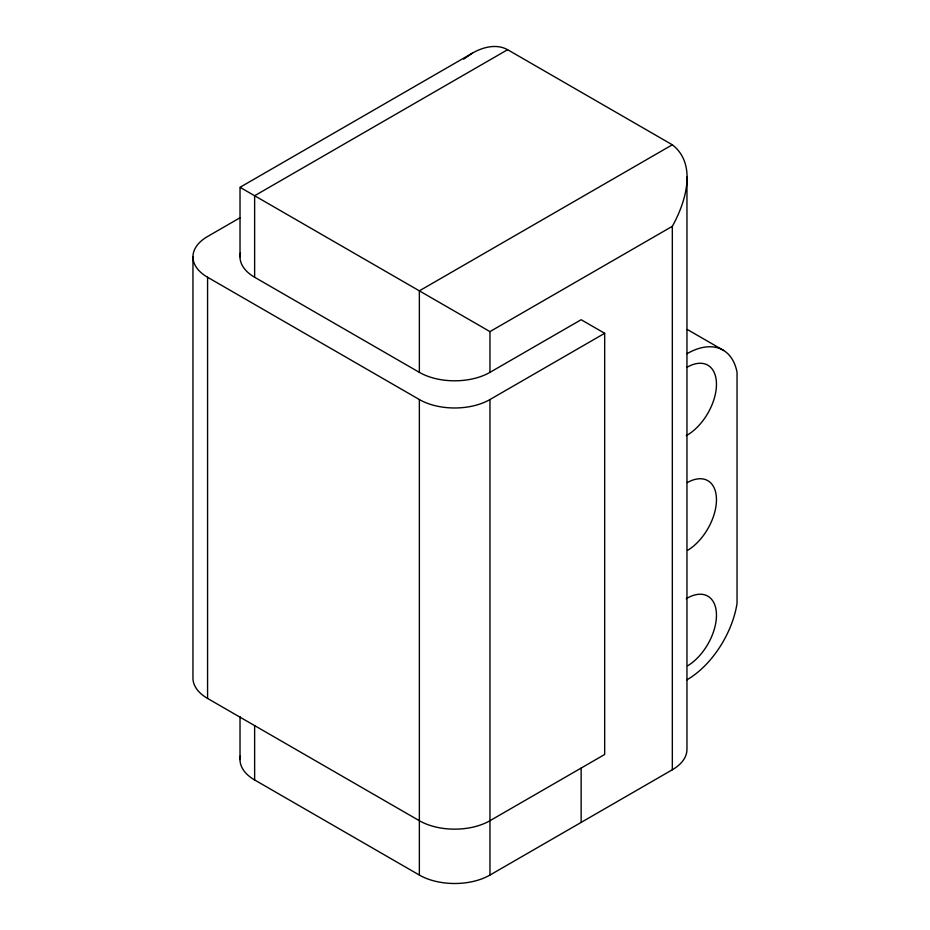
<?xml version="1.0" encoding="UTF-8"?>
<svg xmlns="http://www.w3.org/2000/svg" width="930" height="930" viewBox="0 0 930 930"><rect width="100%" height="100%" fill="white"/><g stroke="black" fill="none" stroke-linecap="round" stroke-linejoin="round"><path stroke-width="1.4" d="M240.021 256.878L240.021 187.302L472.312 53.184C482.775 47.151 496.388 43.477 507.606 49.697L672.332 144.789C697.663 164.424 685.433 202.81 672.332 226.316L672.332 769.761L489.959 875.06A49.918 28.818 0 0 1 419.36 875.06L254.634 779.956A49.918 28.818 0 0 1 240.44 755.811M463.663 59.171L472.312 53.184M507.606 49.697L254.634 195.742L254.634 277.256L419.36 372.36A49.918 28.818 0 0 0 489.959 372.36L581.145 319.722L604.674 333.3L604.674 754.486L489.959 820.713A49.918 28.818 0 0 1 419.36 820.713L207.576 698.442A49.918 28.818 0 0 1 192.952 678.063L192.952 256.878M239.998 217.783L207.576 236.499A49.918 28.818 0 0 0 207.576 277.256L207.576 698.442M672.332 144.789L419.36 290.846L419.36 372.36M240.44 187.546L489.959 331.603L672.332 226.316M207.576 277.256L419.36 399.54A49.918 28.818 0 0 0 489.959 399.54L604.674 333.3M687.328 329.499L723.726 350.505M686.956 177.107L686.956 749.382A49.918 28.818 0 0 1 672.332 769.761M581.145 768.064L581.145 822.411M489.959 331.603L489.959 372.36M489.959 399.54L489.959 875.06M419.36 399.54L419.36 875.06M254.634 725.609L254.634 779.956M240.021 716.67L240.021 759.577M686.247 598.711A41.594 24.017 -60 0 1 716.449 614.312A41.594 24.017 -60 0 1 687.84 665.694M687.038 679.76A72.052 41.606 -60 0 0 737.048 603.338L737.048 372.372A72.052 41.606 -60 0 0 687.038 353.691M686.724 367.455A41.594 24.017 -60 0 1 716.46 384.52A41.594 24.017 -60 0 1 686.259 435.647M687.386 482.554A41.594 24.017 -60 0 1 716.46 499.398A41.594 24.017 -60 0 1 687.967 550.13M254.634 277.256A49.918 28.818 0 0 1 240.44 253.123"/></g></svg>
